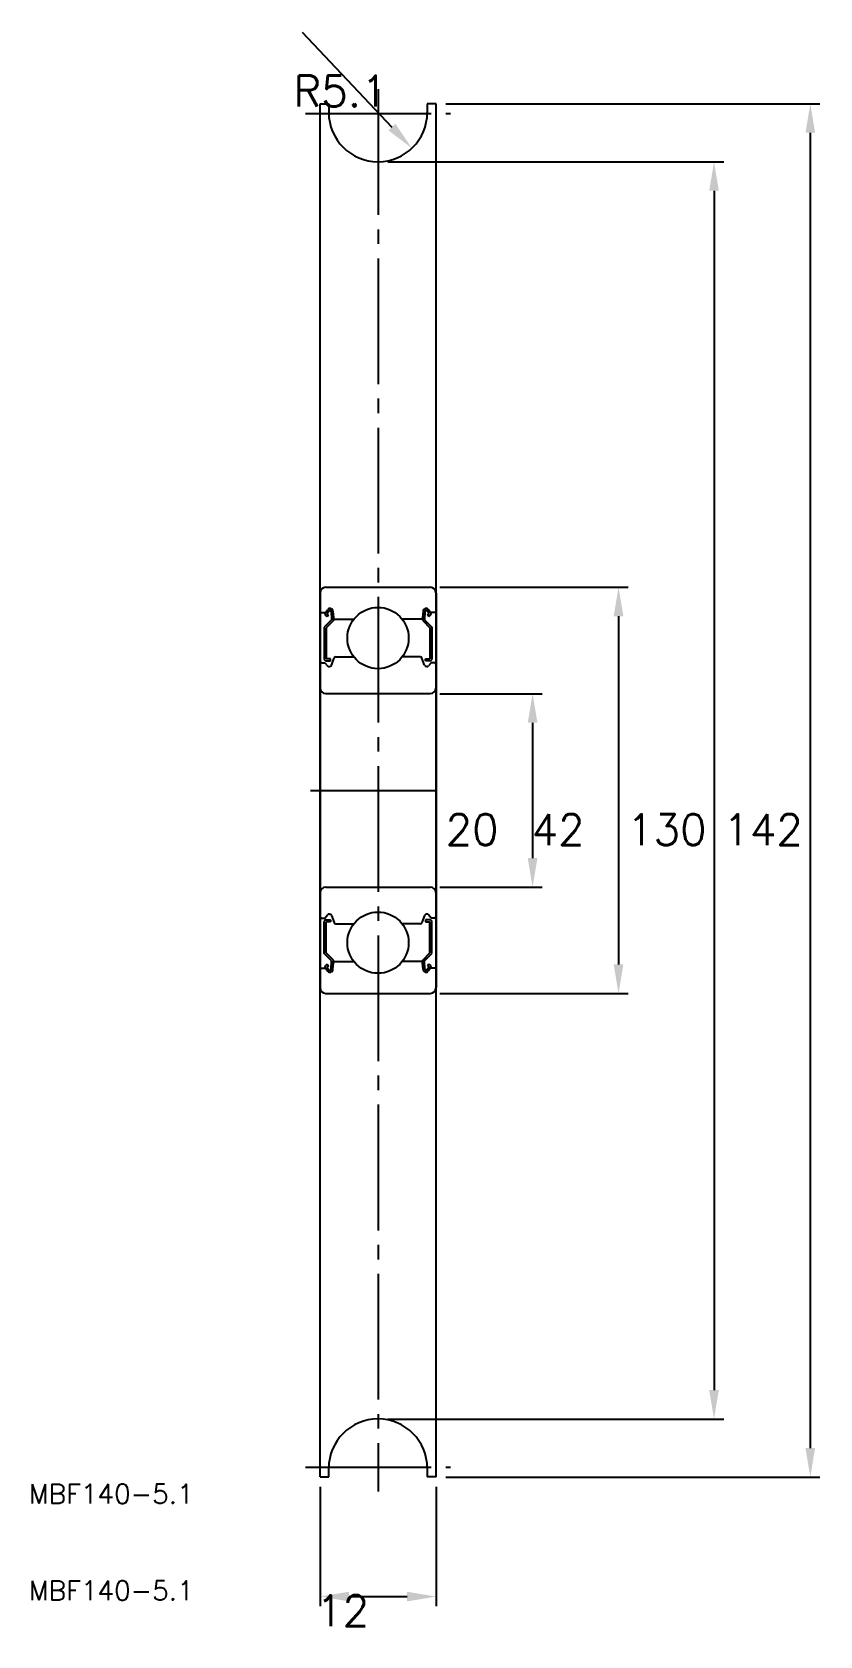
# Model space of a CAD drawing. Extents: x 167 to 248, y 45 to 211.
import ezdxf

# ---------------------------------------------------------------- set-up
doc = ezdxf.new("R2010")
doc.units = 0
doc.header["$PDMODE"] = 64
doc.linetypes.add('CENTER', pattern=[17.5, 13, -1.5, 1.5, -1.5])
doc.layers.get('0').update_dxf_attribs({"linetype": 'CONTINUOUS'})
doc.layers.get('DEFPOINTS').update_dxf_attribs({"linetype": 'CONTINUOUS'})
doc.layers.add('CENTER', color=1, linetype='CENTER')
doc.layers.add('SIZE', color=7, linetype='CONTINUOUS')
doc.styles.get("Standard").update_dxf_attribs({"font": 'txt.shx', "bigfont": '@extfont2.shx'})
doc.dimstyles.get("Standard").update_dxf_attribs({"dimtxt": 2.5, "dimasz": 2.5, "dimexe": 1.25, "dimexo": 0.625, "dimtad": 1, "dimcen": 2.5, "dimazin": 3, "dimtfac": 1, "dimtmove": 0, "dimatfit": 3})

# ---------------------------------------------------------------- blocks, each defined once
blk = doc.blocks.new('*D73')
at = {"layer": 'DEFPOINTS', "color": 0, "linetype": 'CONTINUOUS'}
for p in [(202.44, 202.67), (205.94, 198.97)]:
    blk.add_point(p, dxfattribs=at)
at = {"layer": 'SIZE', "color": 0, "linetype": 'CONTINUOUS'}
blk.add_line((194.58, 210.98), (203.88, 201.15), dxfattribs=at)
blk.add_solid([(204.24, 201.49), (203.52, 200.81), (205.94, 198.97)], dxfattribs=at)
at = {"layer": 'SIZE', "color": 0}
blk.add_text('R5.1', height=3.2, dxfattribs=at).set_placement((193.69, 203.28))
blk = doc.blocks.new('A$C29DA6F4F')
for p, q in [((1.6, 42), (12.4, 42)), ((1, 41.4), (1, 0.6)), ((13, 41.4), (13, 0.6)), ((1.1, 39.4), (1.56, 39.4)), ((2.18, 38.63), (1.43, 37.88)), ((1.56, 39.4), (1.81, 39.7)), ((1.74, 38.99), (1.58, 39.12)), ((2.38, 38.55), (1.63, 37.8)), ((1.71, 39.27), (1.96, 39.57)), ((1.87, 39.14), (1.71, 39.27)), ((1.74, 38.99), (1.87, 39.14)), ((2.14, 39.51), (2.18, 38.63)), ((2.34, 39.53), (2.4, 38.79)), ((2.38, 39.02), (2.38, 38.55)), ((2.5, 38.7), (4.49, 38.7)), ((11.5, 38.7), (9.51, 38.7)), ((11.66, 39.53), (11.6, 38.79)), ((11.62, 39.02), (11.62, 38.55)), ((11.62, 38.55), (12.37, 37.8)), ((11.86, 39.51), (11.82, 38.63)), ((11.82, 38.63), (12.57, 37.88)), ((12.29, 39.27), (12.04, 39.57)), ((12.13, 39.14), (12.29, 39.27)), ((12.26, 38.99), (12.13, 39.14)), ((12.44, 39.4), (12.19, 39.7)), ((12.26, 38.99), (12.42, 39.12)), ((12.9, 39.4), (12.44, 39.4)), ((1.43, 37.88), (1.43, 34.6)), ((1.63, 37.8), (1.63, 34.6)), ((12.37, 37.8), (12.37, 34.6)), ((12.57, 37.88), (12.57, 34.6)), ((1.2, 34.2), (1.5, 34.2)), ((1.5, 34.2), (1.78, 33.87)), ((2.08, 34.6), (1.63, 34.6)), ((1.63, 34.4), (2.08, 34.4)), ((1.93, 33.8), (1.99, 33.8)), ((2.08, 34.4), (2.08, 34.6)), ((2.18, 33.93), (2.45, 34.67)), ((2.64, 34.8), (4.49, 34.8)), ((11.36, 34.8), (9.51, 34.8)), ((11.82, 33.93), (11.55, 34.67)), ((11.92, 34.4), (11.92, 34.6)), ((11.92, 34.6), (12.37, 34.6)), ((12.37, 34.4), (11.92, 34.4)), ((12.07, 33.8), (12.01, 33.8)), ((12.5, 34.2), (12.22, 33.87)), ((12.8, 34.2), (12.5, 34.2)), ((1.6, 31), (12.4, 31)), ((1.6, 11), (12.4, 11)), ((1.2, 7.8), (1.5, 7.8)), ((1.43, 4.12), (1.43, 7.4)), ((1.5, 7.8), (1.78, 8.13)), ((1.63, 7.6), (2.08, 7.6)), ((1.63, 4.2), (1.63, 7.4)), ((2.08, 7.4), (1.63, 7.4)), ((1.93, 8.2), (1.99, 8.2)), ((2.08, 7.6), (2.08, 7.4)), ((2.18, 8.07), (2.45, 7.33)), ((2.64, 7.2), (4.49, 7.2)), ((11.36, 7.2), (9.51, 7.2)), ((11.82, 8.07), (11.55, 7.33)), ((11.92, 7.6), (11.92, 7.4)), ((12.37, 7.6), (11.92, 7.6)), ((11.92, 7.4), (12.37, 7.4)), ((12.07, 8.2), (12.01, 8.2)), ((12.5, 7.8), (12.22, 8.13)), ((12.37, 4.2), (12.37, 7.4)), ((12.8, 7.8), (12.5, 7.8)), ((12.57, 4.12), (12.57, 7.4)), ((2.18, 3.37), (1.43, 4.12)), ((2.38, 3.45), (1.63, 4.2)), ((2.14, 2.49), (2.18, 3.37)), ((2.38, 2.98), (2.38, 3.45)), ((11.62, 3.45), (12.37, 4.2)), ((11.62, 2.98), (11.62, 3.45)), ((11.82, 3.37), (12.57, 4.12)), ((11.86, 2.49), (11.82, 3.37)), ((1.1, 2.6), (1.56, 2.6)), ((1.56, 2.6), (1.81, 2.3)), ((1.74, 3.01), (1.58, 2.88)), ((1.87, 2.86), (1.71, 2.73)), ((1.71, 2.73), (1.96, 2.43)), ((1.74, 3.01), (1.87, 2.86)), ((2.34, 2.47), (2.4, 3.21)), ((2.5, 3.3), (4.49, 3.3)), ((11.5, 3.3), (9.51, 3.3)), ((11.66, 2.47), (11.6, 3.21)), ((12.29, 2.73), (12.04, 2.43)), ((12.26, 3.01), (12.13, 2.86)), ((12.13, 2.86), (12.29, 2.73)), ((12.44, 2.6), (12.19, 2.3)), ((12.26, 3.01), (12.42, 2.88)), ((12.9, 2.6), (12.44, 2.6)), ((1.6, 0), (12.4, 0)), ((4.5, 0), (4.5, 0)), ((7, 0), (7, 0))]:
    blk.add_line(p, q)
for centre in [(7, 36.75), (7, 5.25)]:
    blk.add_circle(centre, 3.17)
for centre, radius, start, end in [((1.6, 41.4), 0.6, 90, 180), ((12.4, 41.4), 0.6, 0, 90), ((2.04, 39.5), 0.3, 4.9967, 140.002), ((11.96, 39.5), 0.3, 39.998, 175.0033), ((1.1, 39.5), 0.1, 180, 270), ((1.71, 39.27), 0.2, 140.002, 230.0826), ((2.04, 39.5), 0.1, 2.8198, 140.0002), ((2.5, 38.8), 0.1, 184.9967, 270), ((11.5, 38.8), 0.1, 270, 355.0033), ((11.96, 39.5), 0.1, 39.9998, 177.1802), ((12.29, 39.27), 0.2, 309.9174, 39.998), ((12.9, 39.5), 0.1, 270, 0), ((1.2, 34), 0.2, 90, 180), ((1.63, 34.6), 0.2, 180, 270), ((1.93, 34), 0.2, 219.9945, 270), ((1.99, 34), 0.2, 270, 339.9914), ((2.64, 34.6), 0.2, 90, 159.9914), ((11.36, 34.6), 0.2, 20.0086, 90), ((12.01, 34), 0.2, 200.0086, 270), ((12.07, 34), 0.2, 270, 320.0055), ((12.37, 34.6), 0.2, 270, 0), ((12.8, 34), 0.2, 0, 90), ((1.6, 31.6), 0.6, 180, 270), ((12.4, 31.6), 0.6, 270, 0), ((1.6, 10.4), 0.6, 90, 180), ((12.4, 10.4), 0.6, 0, 90), ((1.2, 8), 0.2, 180, 270), ((1.63, 7.4), 0.2, 90, 180), ((1.93, 8), 0.2, 90, 140.0055), ((1.99, 8), 0.2, 20.0086, 90), ((2.64, 7.4), 0.2, 200.0086, 270), ((11.36, 7.4), 0.2, 270, 339.9914), ((12.01, 8), 0.2, 90, 159.9914), ((12.07, 8), 0.2, 39.9945, 90), ((12.37, 7.4), 0.2, 0, 90), ((12.8, 8), 0.2, 270, 0), ((1.1, 2.5), 0.1, 90, 180), ((1.71, 2.73), 0.2, 129.9174, 219.998), ((2.04, 2.5), 0.3, 219.998, 355.0033), ((2.04, 2.5), 0.1, 219.9998, 357.1802), ((2.5, 3.2), 0.1, 90, 175.0033), ((11.5, 3.2), 0.1, 4.9967, 90), ((11.96, 2.5), 0.3, 184.9967, 320.002), ((11.96, 2.5), 0.1, 182.8198, 320.0002), ((12.29, 2.73), 0.2, 320.002, 50.0826), ((12.9, 2.5), 0.1, 0, 90), ((1.6, 0.6), 0.6, 180, 270), ((12.4, 0.6), 0.6, 270, 0)]:
    blk.add_arc(centre, radius, start, end)
at = {"layer": 'CENTER', "color": 1, "linetype": 'CENTER'}
blk.add_line((0, 21), (14, 21), dxfattribs=at)
blk = doc.blocks.new('*D72')
at = {"layer": 'DEFPOINTS', "color": 0, "linetype": 'CONTINUOUS'}
for p in [(207.84, 142.57), (207.84, 122.57), (218.43, 122.57)]:
    blk.add_point(p, dxfattribs=at)
at = {"layer": 'SIZE', "color": 0, "linetype": 'CONTINUOUS'}
for p, q in [((208.84, 142.57), (219.43, 142.57)), ((218.43, 139.57), (218.43, 125.57)), ((208.84, 122.57), (219.43, 122.57))]:
    blk.add_line(p, q, dxfattribs=at)
for points in [[(217.93, 139.57), (218.93, 139.57), (218.43, 142.57)], [(217.93, 125.57), (218.93, 125.57), (218.43, 122.57)]]:
    blk.add_solid(points, dxfattribs=at)
at = {"layer": 'SIZE', "color": 0}
blk.add_text('20', height=3.2, dxfattribs=at).set_placement((209.43, 126.91))
blk = doc.blocks.new('*D71')
at = {"layer": 'DEFPOINTS', "color": 0, "linetype": 'CONTINUOUS'}
for p in [(207.84, 153.57), (207.84, 111.57), (227.32, 111.57)]:
    blk.add_point(p, dxfattribs=at)
at = {"layer": 'SIZE', "color": 0, "linetype": 'CONTINUOUS'}
for p, q in [((208.84, 153.57), (228.32, 153.57)), ((227.32, 150.57), (227.32, 114.57)), ((208.84, 111.57), (228.32, 111.57))]:
    blk.add_line(p, q, dxfattribs=at)
for points in [[(226.82, 150.57), (227.82, 150.57), (227.32, 153.57)], [(226.82, 114.57), (227.82, 114.57), (227.32, 111.57)]]:
    blk.add_solid(points, dxfattribs=at)
at = {"layer": 'SIZE', "color": 0}
blk.add_text('42', height=3.2, dxfattribs=at).set_placement((218.32, 126.91))
blk = doc.blocks.new('*D70')
at = {"layer": 'DEFPOINTS', "color": 0, "linetype": 'CONTINUOUS'}
for p in [(208.44, 203.57), (208.44, 61.57), (247.16, 61.57)]:
    blk.add_point(p, dxfattribs=at)
at = {"layer": 'SIZE', "color": 0, "linetype": 'CONTINUOUS'}
for p, q in [((209.44, 203.57), (248.16, 203.57)), ((247.16, 200.57), (247.16, 64.57)), ((209.44, 61.57), (248.16, 61.57))]:
    blk.add_line(p, q, dxfattribs=at)
for points in [[(246.66, 200.57), (247.66, 200.57), (247.16, 203.57)], [(246.66, 64.57), (247.66, 64.57), (247.16, 61.57)]]:
    blk.add_solid(points, dxfattribs=at)
at = {"layer": 'SIZE', "color": 0}
blk.add_text('142', height=3.2, dxfattribs=at).set_placement((238.16, 126.91))
blk = doc.blocks.new('*D69')
at = {"layer": 'DEFPOINTS', "color": 0, "linetype": 'CONTINUOUS'}
for p in [(202.44, 197.57), (202.44, 67.57), (237.2, 67.57)]:
    blk.add_point(p, dxfattribs=at)
at = {"layer": 'SIZE', "color": 0, "linetype": 'CONTINUOUS'}
for p, q in [((203.44, 197.57), (238.2, 197.57)), ((237.2, 194.57), (237.2, 70.57)), ((203.44, 67.57), (238.2, 67.57))]:
    blk.add_line(p, q, dxfattribs=at)
for points in [[(236.7, 194.57), (237.7, 194.57), (237.2, 197.57)], [(236.7, 70.57), (237.7, 70.57), (237.2, 67.57)]]:
    blk.add_solid(points, dxfattribs=at)
at = {"layer": 'SIZE', "color": 0}
blk.add_text('130', height=3.2, dxfattribs=at).set_placement((228.2, 126.91))
blk = doc.blocks.new('*D68')
at = {"layer": 'DEFPOINTS', "color": 0, "linetype": 'CONTINUOUS'}
for p in [(196.44, 61.57), (208.44, 61.57), (208.44, 49.21)]:
    blk.add_point(p, dxfattribs=at)
at = {"layer": 'SIZE', "color": 0, "linetype": 'CONTINUOUS'}
for p, q in [((196.44, 60.57), (196.44, 48.21)), ((208.44, 60.57), (208.44, 48.21)), ((199.44, 49.21), (205.44, 49.21))]:
    blk.add_line(p, q, dxfattribs=at)
for points in [[(199.44, 49.71), (199.44, 48.71), (196.44, 49.21)], [(205.44, 49.71), (205.44, 48.71), (208.44, 49.21)]]:
    blk.add_solid(points, dxfattribs=at)
at = {"layer": 'SIZE', "color": 0}
blk.add_text('12', height=3.2, dxfattribs=at).set_placement((196.04, 46.14))

msp = doc.modelspace()

# ---------------------------------------------------------------- linework, layer by layer
at = {"color": 7, "linetype": 'CONTINUOUS'}
for p, q in [((196.43827, 203.57462), (197.33827, 203.57462)), ((196.43827, 61.57462), (196.43827, 203.57462)), ((197.33827, 203.57462), (197.33827, 202.67462)), ((208.43827, 203.57462), (207.53827, 203.57462)), ((207.53827, 203.57462), (207.53827, 202.67462)), ((208.43827, 61.57462), (208.43827, 203.57462)), ((196.43827, 61.57462), (197.33827, 61.57462)), ((208.43827, 61.57462), (207.53827, 61.57462))]:
    msp.add_line(p, q, dxfattribs=at)
for centre, start, end in [((202.43827, 202.67462), 180, 0), ((202.43827, 62.47462), 0, 180)]:
    msp.add_arc(centre, 5.1, start, end, dxfattribs=at)
at = {"layer": 'CENTER', "color": 1, "linetype": 'CENTER'}
for p, q in [((202.43827, 205.07462), (202.43827, 60.07462)), ((194.93827, 202.57462), (209.93827, 202.57462)), ((194.93827, 62.57462), (209.93827, 62.57462))]:
    msp.add_line(p, q, dxfattribs=at)
at = {"layer": 'SIZE', "color": 7, "linetype": 'CONTINUOUS'}
for p, q in [((197.33827, 61.57462), (197.33827, 62.47462)), ((207.53827, 62.47462), (207.53827, 61.57462))]:
    msp.add_line(p, q, dxfattribs=at)

# ---------------------------------------------------------------- block references
msp.add_blockref('A$C29DA6F4F', (195.43827, 111.57462), dxfattribs=at)

# ---------------------------------------------------------------- texts
at = {"color": 7, "linetype": 'CONTINUOUS'}
for p in [(166.30453, 58.83032), (166.30453, 48.83032)]:
    msp.add_text('MBF140-5.1', height=2, dxfattribs=at).set_placement(p)

# ---------------------------------------------------------------- dimensions: what is measured, and where the dimension line sits
at = {"layer": 'SIZE', "color": 7, "linetype": 'CONTINUOUS'}
dim = msp.add_radius_dim(center=(202.43827, 202.67462), mpoint=(205.94362, 198.97023), dimstyle='Standard', override={"dimdec": 4, "dimtdec": 4, "dimtmove": 0, "dimtzin": 0}, dxfattribs=at)
dim.commit()
dim.dimension.update_dxf_attribs({"geometry": '*D73', "text_midpoint": (198.19978, 207.1538), "dimtype": 132})
for base, p1, p2, picture, middle in [((247.15735, 61.57462), (208.43827, 203.57462), (208.43827, 61.57462), '*D70', (244.55735, 132.57462)), ((237.20258, 67.57462), (202.43827, 197.57462), (202.43827, 67.57462), '*D69', (234.60258, 132.57462)), ((227.31786, 111.57462), (207.83827, 153.57462), (207.83827, 111.57462), '*D71', (224.71786, 132.57462)), ((218.42774, 122.57462), (207.83827, 142.57462), (207.83827, 122.57462), '*D72', (215.82774, 132.57462))]:
    dim = msp.add_linear_dim(base=base, p1=p1, p2=p2, angle=90, dimstyle='Standard', override={"dimdec": 4, "dimtdec": 4, "dimtmove": 0, "dimtzin": 0}, dxfattribs=at)
    dim.commit()
    dim.dimension.update_dxf_attribs({"geometry": picture, "text_midpoint": middle})
dim = msp.add_linear_dim(base=(208.43827, 49.20539), p1=(196.43827, 61.57462), p2=(208.43827, 61.57462), dimstyle='Standard', override={"dimdec": 4, "dimtdec": 4, "dimtmove": 0, "dimtzin": 0}, dxfattribs=at)
dim.commit()
dim.dimension.update_dxf_attribs({"geometry": '*D68', "text_midpoint": (202.43827, 51.80539)})

doc.saveas('drawing.dxf')
